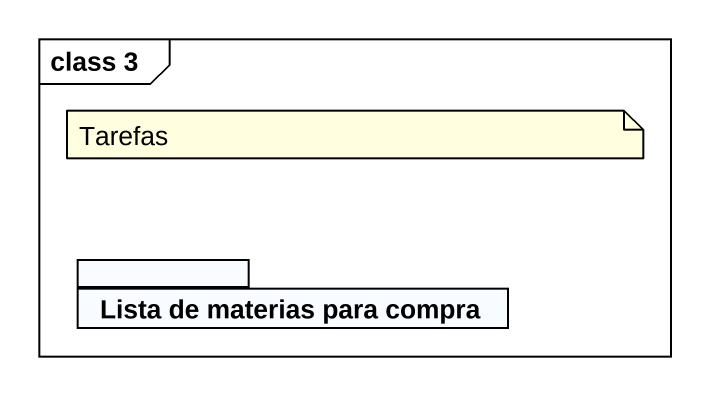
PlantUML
@startuml
mainframe class 3
package "Lista de materias para compra" as Lista_de_materias_para {
}
note as N1
  Tarefas
end note
@enduml
